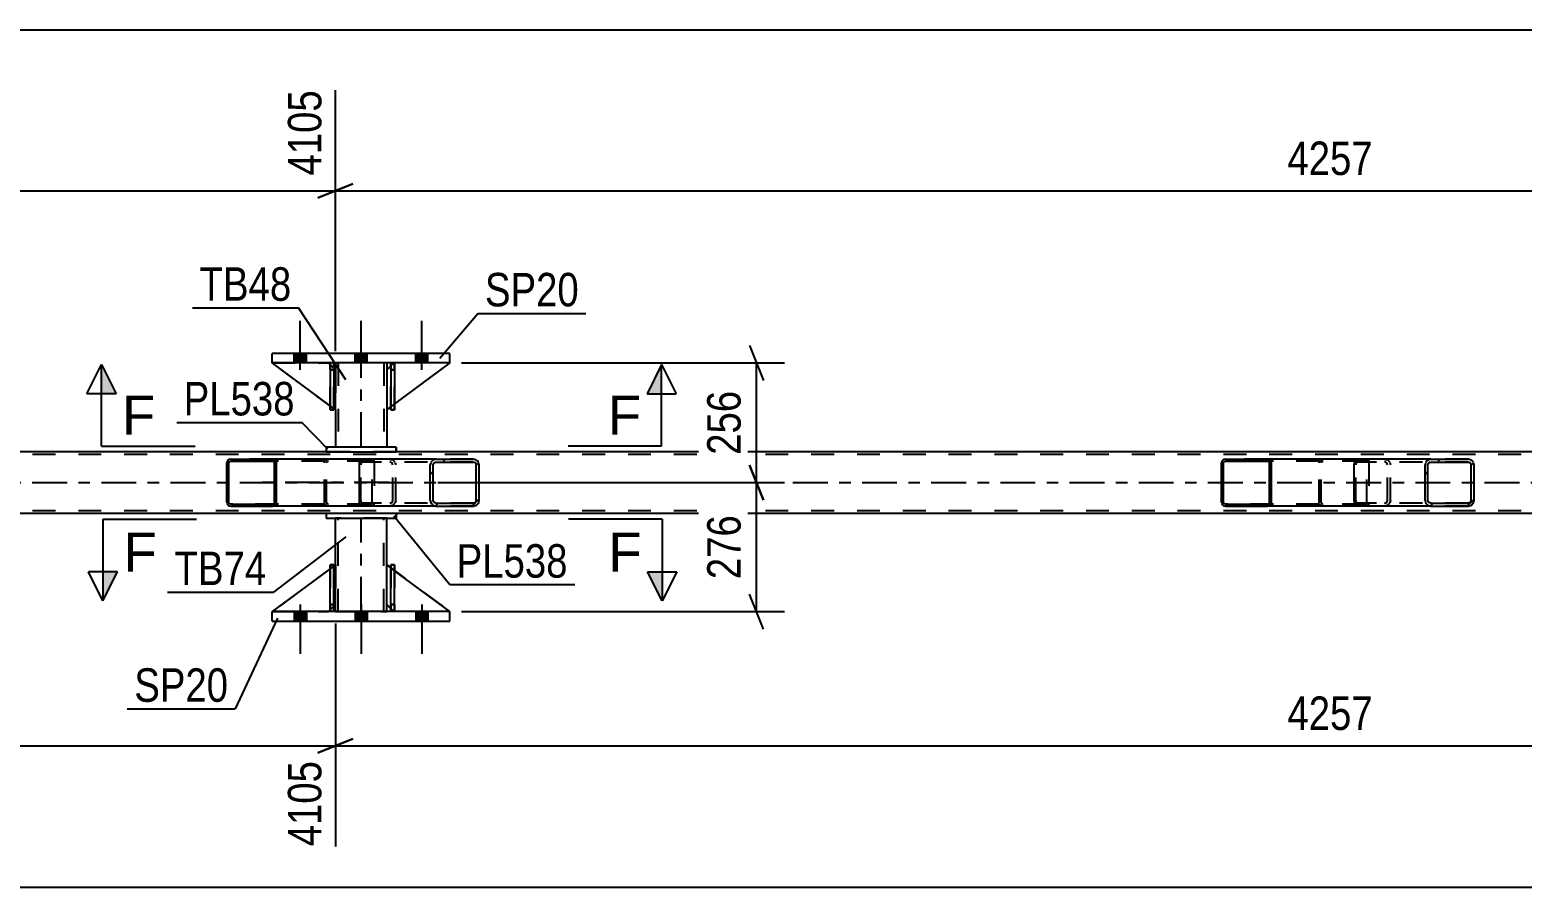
# Model space of a CAD drawing. Header units: millimetres. Extents: x -97 to 744, y -428 to 166.
# Drawn here: x 159.1 to 286.8, y -252.1 to -178.7 of the extents above; entities that cross this region are included whole.
import ezdxf

# ---------------------------------------------------------------- set-up
doc = ezdxf.new("R2010")
doc.units = ezdxf.units.MM
doc.linetypes.add('DXK_LINE_DOT2', pattern=[3.9198, 1.9599, -1.9599])
doc.linetypes.add('DXK_LINE_DOT3', pattern=[5.9187, 2.979, -0.9799, 0.9799, -0.9799])
doc.styles.add('Arial', font='ARIAL.TTF', dxfattribs={"height": 0.2})
doc.styles.add('Arial Narrow', font='ARIALN.TTF', dxfattribs={"height": 0.2})

# ---------------------------------------------------------------- blocks, each defined once
blk = doc.blocks.new('Part-814185529-5551 - 5445')
at = {"color": 7, "linetype": 'DXK_LINE_DOT2'}
for p, q in [((190, -207.82), (190, -207.22)), ((190, -207.22), (190, -207.22)), ((190, -207.22), (190, -211.22)), ((190.32, -207.22), (190, -207.22)), ((190, -211.22), (190, -207.82)), ((190, -207.82), (190.32, -207.82)), ((190.32, -207.82), (190.32, -207.22)), ((190.32, -211.22), (190.32, -207.22)), ((190.32, -207.82), (190.32, -211.22)), ((190, -211.22), (190.32, -211.22))]:
    blk.add_line(p, q, dxfattribs=at)
blk = doc.blocks.new('Part-814185529-5544 - 5445')
at = {"color": 7, "linetype": 'DXK_LINE_DOT2'}
for p, q in [((185.12, -224.5), (184.8, -224.5)), ((184.8, -227.9), (184.8, -224.5)), ((184.8, -228.5), (184.8, -224.5)), ((185.12, -224.5), (185.12, -227.9)), ((185.12, -228.5), (185.12, -224.5)), ((185.12, -227.9), (184.8, -227.9)), ((184.8, -228.5), (184.8, -227.9)), ((185.12, -228.5), (184.8, -228.5)), ((185.12, -227.9), (185.12, -228.5)), ((185.12, -228.5), (185.12, -228.5))]:
    blk.add_line(p, q, dxfattribs=at)
blk = doc.blocks.new('Part-814185529-5550 - 5445')
at = {"color": 7, "linetype": 'DXK_LINE_DOT2'}
for p, q in [((189.65, -227.9), (189.65, -224.5)), ((189.65, -224.5), (195.05, -228.5)), ((190.25, -228.5), (189.65, -227.9)), ((195.05, -228.5), (190.25, -228.5))]:
    blk.add_line(p, q, dxfattribs=at)
blk = doc.blocks.new('Part-814185529-5486 - 5445')
at = {"linetype": 'Continuous'}
h = blk.add_hatch(dxfattribs=at)
h.set_pattern_fill('', scale=0.7, style=0, pattern_type=0)
h.set_pattern_definition([(45, (265.3209, -215.657), (-1.57154, 1.57154), [])])
h.paths.add_polyline_path([(265.35, -215.78), (265.32, -215.66), (265.25, -215.55), (265.14, -215.48), (265.01, -215.46), (261.43, -215.46), (261.3, -215.48), (261.19, -215.55), (261.12, -215.66), (261.09, -215.78), (261.09, -219.14), (261.12, -219.26), (261.19, -219.37), (261.3, -219.44), (261.43, -219.46), (265.01, -219.46), (265.14, -219.44), (265.25, -219.37), (265.32, -219.26), (265.35, -219.14)])
h.paths.add_polyline_path([(265.16, -219.2), (265.13, -219.25), (265.07, -219.29), (265.01, -219.3), (261.43, -219.3), (261.37, -219.29), (261.31, -219.25), (261.27, -219.2), (261.26, -219.14), (261.26, -215.78), (261.27, -215.72), (261.31, -215.67), (261.37, -215.63), (261.43, -215.62), (265.01, -215.62), (265.07, -215.63), (265.13, -215.67), (265.16, -215.72), (265.18, -215.78), (265.18, -219.14)])
at = {"color": 2, "linetype": 'Continuous'}
for p, q in [((261.12, -215.66), (261.09, -215.78)), ((261.09, -219.14), (261.09, -215.78)), ((261.26, -215.78), (261.27, -215.72)), ((261.26, -219.14), (261.26, -215.78)), ((261.27, -215.72), (261.31, -215.67)), ((261.43, -215.46), (261.3, -215.48)), ((261.31, -215.67), (261.37, -215.63)), ((261.37, -215.63), (261.43, -215.62)), ((261.43, -215.46), (265.01, -215.46)), ((261.43, -215.62), (265.01, -215.62)), ((272.7, -215.46), (265.01, -215.46)), ((265.14, -215.48), (265.01, -215.46)), ((265.01, -215.62), (265.07, -215.63)), ((265.07, -215.63), (265.13, -215.67)), ((265.13, -215.67), (265.16, -215.72)), ((265.16, -215.72), (265.18, -215.78)), ((265.18, -219.14), (265.18, -215.78)), ((265.35, -215.78), (265.32, -215.66)), ((265.35, -219.14), (265.35, -215.78)), ((261.09, -219.14), (261.12, -219.26)), ((261.27, -219.2), (261.26, -219.14)), ((261.31, -219.25), (261.27, -219.2)), ((261.3, -219.44), (261.43, -219.46)), ((261.37, -219.29), (261.31, -219.25)), ((261.43, -219.3), (261.37, -219.29)), ((261.43, -219.3), (265.01, -219.3)), ((261.43, -219.46), (265.01, -219.46)), ((265.07, -219.29), (265.01, -219.3)), ((265.01, -219.46), (265.14, -219.44)), ((272.7, -219.46), (265.01, -219.46)), ((265.13, -219.25), (265.07, -219.29)), ((265.16, -219.2), (265.13, -219.25)), ((265.18, -219.14), (265.16, -219.2)), ((265.32, -219.26), (265.35, -219.14))]:
    blk.add_line(p, q, dxfattribs=at)
at = {"color": 7, "linetype": 'DXK_LINE_DOT2'}
for p, q in [((265.01, -215.46), (261.43, -215.46)), ((273.36, -215.62), (261.43, -215.62)), ((269.44, -215.78), (269.47, -215.66)), ((269.44, -219.14), (269.44, -215.78)), ((269.62, -215.72), (269.61, -215.78)), ((269.61, -219.14), (269.61, -215.78)), ((269.66, -215.67), (269.62, -215.72)), ((269.65, -215.48), (269.78, -215.46)), ((269.66, -215.67), (269.67, -215.66)), ((269.67, -215.66), (269.71, -215.63)), ((269.71, -215.63), (269.78, -215.62)), ((273.36, -215.46), (272.7, -215.46)), ((273.36, -215.46), (273.49, -215.48)), ((273.42, -215.63), (273.36, -215.62)), ((273.48, -215.67), (273.42, -215.63)), ((273.51, -215.72), (273.48, -215.67)), ((273.53, -215.78), (273.51, -215.72)), ((273.53, -219.14), (273.53, -215.78)), ((273.67, -215.66), (273.69, -215.76)), ((273.69, -215.76), (273.7, -215.78)), ((273.7, -215.78), (273.7, -219.14)), ((273.36, -219.3), (261.43, -219.3)), ((265.01, -219.46), (261.43, -219.46)), ((269.47, -219.26), (269.44, -219.14)), ((269.61, -219.14), (269.62, -219.2)), ((269.62, -219.2), (269.66, -219.25)), ((269.78, -219.46), (269.65, -219.44)), ((269.66, -219.25), (269.67, -219.26)), ((269.67, -219.26), (269.71, -219.29)), ((269.71, -219.29), (269.78, -219.3)), ((273.36, -219.46), (272.7, -219.46)), ((273.36, -219.3), (273.42, -219.29)), ((273.49, -219.44), (273.36, -219.46)), ((273.42, -219.29), (273.48, -219.25)), ((273.48, -219.25), (273.51, -219.2)), ((273.51, -219.2), (273.53, -219.14)), ((273.7, -219.14), (273.67, -219.26))]:
    blk.add_line(p, q, dxfattribs=at)
at = {"color": 2, "linetype": 'Continuous'}
for centre, start, end in [((261.42, -215.79), 110.7583, 155.68), ((265.02, -215.79), 24.32, 69.2417), ((261.42, -219.13), 204.32, 249.2417), ((265.02, -219.13), 290.7583, 335.68)]:
    blk.add_arc(centre, 0.331, start, end, dxfattribs=at)
at = {"color": 7, "linetype": 'DXK_LINE_DOT2'}
for centre, start, end in [((269.77, -215.79), 110.7583, 155.68), ((273.37, -215.79), 24.32, 69.2417), ((269.77, -219.13), 204.32, 249.2417), ((273.37, -219.13), 290.7583, 335.68)]:
    blk.add_arc(centre, 0.331, start, end, dxfattribs=at)
blk = doc.blocks.new('Part-814185529-5552 - 5445')
at = {"color": 7, "linetype": 'DXK_LINE_DOT2'}
for p, q in [((185.12, -224.59), (184.8, -224.83)), ((185.25, -227.9), (185.25, -224.5)), ((179.85, -228.5), (184.65, -228.5)), ((185.25, -227.9), (184.65, -228.5)), ((185.12, -228.03), (184.8, -228.35))]:
    blk.add_line(p, q, dxfattribs=at)
at = {"color": 2, "linetype": 'Continuous'}
for p, q in [((185.25, -224.5), (185.12, -224.59)), ((185.25, -227.9), (185.25, -224.5)), ((184.8, -224.83), (179.85, -228.5)), ((184.8, -228.35), (184.65, -228.5)), ((185.25, -227.9), (185.12, -228.03)), ((185.25, -227.9), (185.25, -227.9))]:
    blk.add_line(p, q, dxfattribs=at)
blk = doc.blocks.new('Part-814185529-5553 - 5445')
at = {"color": 7, "linetype": 'DXK_LINE_DOT2'}
for p, q in [((185.25, -224.5), (179.85, -228.5)), ((185.25, -227.9), (185.25, -224.5)), ((185.25, -224.5), (185.25, -227.9)), ((179.85, -228.5), (184.65, -228.5)), ((184.65, -228.5), (185.25, -227.9)), ((185.25, -227.9), (184.65, -228.5)), ((185.25, -227.9), (185.25, -227.9))]:
    blk.add_line(p, q, dxfattribs=at)
blk = doc.blocks.new('Part-814185529-5687 - 5445')
at = {"color": 2, "linetype": 'Continuous'}
for p, q in [((190.32, -207.22), (190, -207.22)), ((190, -207.22), (190, -211.22)), ((190.32, -207.22), (190.32, -207.22)), ((190.32, -207.22), (190.32, -211.22)), ((190.32, -211.22), (190, -211.22))]:
    blk.add_line(p, q, dxfattribs=at)
at = {"color": 7, "linetype": 'DXK_LINE_DOT2'}
for p, q in [((190, -207.82), (190, -207.22)), ((190.32, -207.82), (190, -207.82)), ((190, -207.82), (190, -211.22)), ((190.32, -207.82), (190.32, -207.22)), ((190.32, -207.22), (190.32, -207.22)), ((190.32, -211.22), (190.32, -207.82))]:
    blk.add_line(p, q, dxfattribs=at)
blk = doc.blocks.new('Part-814185529-5554 - 5445')
at = {"color": 2, "linetype": 'Continuous'}
for p, q in [((184.8, -228.5), (184.8, -224.5)), ((184.8, -224.5), (185.12, -224.5)), ((185.12, -228.5), (185.12, -224.5)), ((184.8, -228.5), (184.8, -228.5)), ((185.12, -228.5), (184.8, -228.5))]:
    blk.add_line(p, q, dxfattribs=at)
at = {"color": 7, "linetype": 'DXK_LINE_DOT2'}
for p, q in [((184.8, -224.5), (184.8, -227.9)), ((185.12, -227.9), (185.12, -224.5)), ((184.8, -227.9), (184.8, -228.5)), ((184.8, -227.9), (185.12, -227.9)), ((185.12, -228.5), (185.12, -227.9)), ((185.12, -228.5), (185.12, -228.5))]:
    blk.add_line(p, q, dxfattribs=at)
blk = doc.blocks.new('Part-814185529-5563 - 5445')
at = {"color": 2, "linetype": 'Continuous'}
for p, q in [((179.85, -229.3), (179.85, -228.5)), ((195.05, -228.5), (179.85, -228.5)), ((195.05, -229.3), (195.05, -228.5)), ((179.85, -229.3), (195.05, -229.3))]:
    blk.add_line(p, q, dxfattribs=at)
at = {"color": 7, "linetype": 'DXK_LINE_DOT2'}
for p, q in [((179.85, -229.3), (179.85, -228.5)), ((195.05, -229.3), (195.05, -228.5))]:
    blk.add_line(p, q, dxfattribs=at)
blk = doc.blocks.new('Part-814185529-5527 - 5445')
at = {"color": 2, "linetype": 'Continuous'}
for p, q in [((189.65, -227.9), (189.65, -224.5)), ((190, -224.76), (189.65, -224.5)), ((195.04, -228.5), (190.32, -225)), ((190, -228.25), (189.65, -227.9))]:
    blk.add_line(p, q, dxfattribs=at)
at = {"color": 7, "linetype": 'DXK_LINE_DOT2'}
for p, q in [((190.32, -225), (190, -224.76)), ((190.25, -228.5), (190, -228.25)), ((195.05, -228.5), (190.25, -228.5)), ((195.04, -228.5), (195.05, -228.5)), ((195.05, -228.5), (195.04, -228.5))]:
    blk.add_line(p, q, dxfattribs=at)
blk = doc.blocks.new('Part-814185529-5539 - 5445')
at = {"color": 2, "linetype": 'Continuous'}
for p, q in [((190, -207.47), (189.65, -207.82)), ((189.65, -207.82), (189.65, -211.22)), ((195.05, -207.22), (190.32, -210.72)), ((190, -210.96), (189.65, -211.22))]:
    blk.add_line(p, q, dxfattribs=at)
at = {"color": 7, "linetype": 'DXK_LINE_DOT2'}
for p, q in [((190.25, -207.22), (190, -207.47)), ((195.05, -207.22), (190.25, -207.22)), ((190.32, -210.72), (190, -210.96))]:
    blk.add_line(p, q, dxfattribs=at)
blk = doc.blocks.new('Part-814185529-5540 - 5445')
at = {"color": 7, "linetype": 'DXK_LINE_DOT2'}
for p, q in [((190.25, -207.22), (189.65, -207.82)), ((189.65, -211.22), (195.05, -207.22)), ((189.65, -207.82), (189.65, -211.22)), ((195.05, -207.22), (190.25, -207.22))]:
    blk.add_line(p, q, dxfattribs=at)
blk = doc.blocks.new('Part-814185529-5541 - 5445')
at = {"color": 2, "linetype": 'Continuous'}
for p, q in [((184.8, -210.89), (179.85, -207.22)), ((184.8, -207.37), (184.65, -207.22)), ((185.25, -207.82), (185.12, -207.69)), ((185.25, -207.82), (185.25, -207.82)), ((185.25, -211.22), (185.25, -207.82)), ((185.12, -211.13), (185.25, -211.22)), ((185.25, -211.22), (185.25, -211.22))]:
    blk.add_line(p, q, dxfattribs=at)
at = {"color": 7, "linetype": 'DXK_LINE_DOT2'}
for p, q in [((184.65, -207.22), (179.85, -207.22)), ((184.65, -207.22), (185.25, -207.82)), ((185.12, -207.69), (184.8, -207.37)), ((185.25, -207.82), (185.25, -211.22)), ((185.12, -211.13), (184.8, -210.89))]:
    blk.add_line(p, q, dxfattribs=at)
blk = doc.blocks.new('Part-814185529-5542 - 5445')
at = {"color": 7, "linetype": 'DXK_LINE_DOT2'}
for p, q in [((185.25, -211.22), (179.85, -207.22)), ((179.85, -207.22), (184.65, -207.22)), ((184.65, -207.22), (185.25, -207.82)), ((185.25, -207.82), (184.65, -207.22)), ((185.25, -207.82), (185.25, -211.22)), ((185.25, -207.82), (185.25, -207.82)), ((185.25, -207.82), (185.25, -211.22))]:
    blk.add_line(p, q, dxfattribs=at)
blk = doc.blocks.new('Part-814185529-5543 - 5445')
at = {"color": 2, "linetype": 'Continuous'}
for p, q in [((185.12, -207.22), (184.8, -207.22)), ((184.8, -207.22), (184.8, -211.22)), ((185.12, -207.22), (185.12, -207.22)), ((185.12, -207.22), (185.12, -211.22)), ((185.12, -211.22), (184.8, -211.22))]:
    blk.add_line(p, q, dxfattribs=at)
at = {"color": 7, "linetype": 'DXK_LINE_DOT2'}
for p, q in [((184.8, -207.82), (184.8, -207.22)), ((185.12, -207.82), (184.8, -207.82)), ((184.8, -207.82), (184.8, -211.22)), ((185.12, -207.82), (185.12, -207.22)), ((185.12, -207.22), (185.12, -207.22)), ((185.12, -211.22), (185.12, -207.82))]:
    blk.add_line(p, q, dxfattribs=at)
blk = doc.blocks.new('Part-814185529-5557 - 5445')
at = {"color": 7, "linetype": 'DXK_LINE_DOT2'}
for p, q in [((184.8, -207.82), (184.8, -207.22)), ((184.8, -207.22), (184.8, -207.22)), ((184.8, -207.22), (184.8, -211.22)), ((185.12, -207.22), (184.8, -207.22)), ((184.8, -211.22), (184.8, -207.82)), ((184.8, -207.82), (185.12, -207.82)), ((185.12, -207.82), (185.12, -207.22)), ((185.12, -211.22), (185.12, -207.22)), ((185.12, -207.82), (185.12, -211.22)), ((184.8, -211.22), (185.12, -211.22))]:
    blk.add_line(p, q, dxfattribs=at)
blk = doc.blocks.new('Part-814185529-5568 - 5445')
at = {"color": 2, "linetype": 'Continuous'}
for p, q in [((179.85, -207.22), (179.85, -206.42)), ((195.05, -206.42), (179.85, -206.42)), ((195.05, -207.22), (195.05, -206.42)), ((195.05, -207.22), (179.85, -207.22))]:
    blk.add_line(p, q, dxfattribs=at)
at = {"color": 7, "linetype": 'DXK_LINE_DOT2'}
for p, q in [((179.85, -207.22), (179.85, -206.42)), ((195.05, -207.22), (195.05, -206.42))]:
    blk.add_line(p, q, dxfattribs=at)
blk = doc.blocks.new('Part-814185529-5573 - 5445')
at = {"color": 2, "linetype": 'Continuous'}
for p, q in [((185.25, -224.5), (185.25, -220.5)), ((189.65, -224.5), (189.65, -220.5)), ((185.25, -228.5), (185.25, -227.9)), ((189.65, -228.5), (189.65, -227.9))]:
    blk.add_line(p, q, dxfattribs=at)
at = {"color": 7, "linetype": 'DXK_LINE_DOT2'}
for p, q in [((189.65, -220.5), (185.25, -220.5)), ((185.49, -228.5), (185.49, -220.5)), ((189.41, -228.5), (189.41, -220.5)), ((185.25, -227.9), (185.25, -224.5)), ((189.65, -227.9), (189.65, -224.5)), ((185.25, -228.5), (189.65, -228.5))]:
    blk.add_line(p, q, dxfattribs=at)
at = {"color": 7, "linetype": 'DXK_LINE_DOT3'}
blk.add_line((187.45, -228.5), (187.45, -220.5), dxfattribs=at)
blk = doc.blocks.new('Part-814185529-5587 - 5445')
at = {"color": 2, "linetype": 'Continuous'}
for p, q in [((185.25, -207.22), (185.25, -207.82)), ((189.65, -207.22), (189.65, -207.82)), ((185.25, -211.22), (185.25, -214.42)), ((189.65, -211.22), (189.65, -214.42))]:
    blk.add_line(p, q, dxfattribs=at)
at = {"color": 7, "linetype": 'DXK_LINE_DOT2'}
for p, q in [((189.65, -207.22), (185.25, -207.22)), ((185.25, -207.82), (185.25, -211.22)), ((185.49, -207.22), (185.49, -214.42)), ((189.41, -207.22), (189.41, -214.42)), ((189.65, -207.82), (189.65, -211.22)), ((189.65, -214.42), (185.25, -214.42))]:
    blk.add_line(p, q, dxfattribs=at)
at = {"color": 7, "linetype": 'DXK_LINE_DOT3'}
blk.add_line((187.45, -214.42), (187.45, -207.22), dxfattribs=at)
blk = doc.blocks.new('Part-814185529-5592 - 5445')
at = {"linetype": 'Continuous'}
h = blk.add_hatch(dxfattribs=at)
h.set_pattern_fill('', scale=0.7, style=0, pattern_type=0)
h.set_pattern_definition([(45, (197.5187, -215.7558), (-1.57154, 1.57154), [])])
h.paths.add_polyline_path([(197.56, -215.94), (197.52, -215.76), (197.41, -215.6), (197.25, -215.5), (197.05, -215.46), (193.87, -215.46), (193.68, -215.5), (193.51, -215.6), (193.41, -215.76), (193.37, -215.94), (193.37, -218.98), (193.41, -219.16), (193.51, -219.32), (193.68, -219.42), (193.87, -219.46), (197.05, -219.46), (197.25, -219.42), (197.41, -219.32), (197.52, -219.16), (197.56, -218.98)])
h.paths.add_polyline_path([(197.29, -219.07), (197.23, -219.15), (197.15, -219.2), (197.05, -219.22), (193.87, -219.22), (193.77, -219.2), (193.69, -219.15), (193.64, -219.07), (193.62, -218.98), (193.62, -215.94), (193.64, -215.85), (193.69, -215.77), (193.77, -215.72), (193.87, -215.7), (197.05, -215.7), (197.15, -215.72), (197.23, -215.77), (197.29, -215.85), (197.31, -215.94), (197.31, -218.98)])
at = {"color": 2, "linetype": 'Continuous'}
for p, q in [((187.3, -215.94), (187.32, -215.76)), ((187.32, -215.76), (187.38, -215.6)), ((187.38, -215.6), (187.47, -215.5)), ((187.47, -215.5), (187.57, -215.46)), ((193.87, -215.46), (187.57, -215.46)), ((193.41, -215.76), (193.37, -215.94)), ((193.64, -215.85), (193.69, -215.77)), ((193.87, -215.46), (193.68, -215.5)), ((193.69, -215.77), (193.77, -215.72)), ((193.77, -215.72), (193.87, -215.7)), ((193.87, -215.46), (197.05, -215.46)), ((193.87, -215.7), (197.05, -215.7)), ((197.25, -215.5), (197.05, -215.46)), ((197.05, -215.7), (197.15, -215.72)), ((197.15, -215.72), (197.23, -215.77)), ((197.23, -215.77), (197.29, -215.85)), ((197.56, -215.94), (197.52, -215.76)), ((187.3, -218.98), (187.3, -215.94)), ((193.37, -218.98), (193.37, -215.94)), ((193.62, -215.94), (193.64, -215.85)), ((193.62, -218.98), (193.62, -215.94)), ((197.29, -215.85), (197.31, -215.94)), ((197.31, -218.98), (197.31, -215.94)), ((197.56, -218.98), (197.56, -215.94)), ((187.32, -219.16), (187.3, -218.98)), ((187.38, -219.32), (187.32, -219.16)), ((187.47, -219.42), (187.38, -219.32)), ((187.57, -219.46), (187.47, -219.42)), ((193.87, -219.46), (187.57, -219.46)), ((193.37, -218.98), (193.41, -219.16)), ((193.64, -219.07), (193.62, -218.98)), ((193.69, -219.15), (193.64, -219.07)), ((193.68, -219.42), (193.87, -219.46)), ((193.77, -219.2), (193.69, -219.15)), ((193.87, -219.22), (193.77, -219.2)), ((193.87, -219.22), (197.05, -219.22)), ((193.87, -219.46), (197.05, -219.46)), ((197.15, -219.2), (197.05, -219.22)), ((197.05, -219.46), (197.25, -219.42)), ((197.23, -219.15), (197.15, -219.2)), ((197.29, -219.07), (197.23, -219.15)), ((197.31, -218.98), (197.29, -219.07)), ((197.52, -219.16), (197.56, -218.98))]:
    blk.add_line(p, q, dxfattribs=at)
at = {"color": 7, "linetype": 'DXK_LINE_DOT2'}
for p, q in [((187.47, -215.77), (187.44, -215.85)), ((187.52, -215.72), (187.47, -215.77)), ((187.57, -215.7), (187.52, -215.72)), ((197.05, -215.7), (187.57, -215.7)), ((188.56, -215.7), (188.56, -215.46)), ((189.9, -215.46), (190.1, -215.5)), ((190, -215.72), (189.9, -215.7)), ((190.08, -215.77), (190, -215.72)), ((190.14, -215.85), (190.08, -215.77)), ((190.37, -215.76), (190.41, -215.94)), ((197.05, -215.46), (193.87, -215.46)), ((187.44, -215.85), (187.43, -215.94)), ((187.43, -218.98), (187.43, -215.94)), ((190.16, -215.94), (190.14, -215.85)), ((190.16, -218.98), (190.16, -215.94)), ((190.41, -218.98), (190.41, -215.94)), ((187.43, -218.98), (187.44, -219.07)), ((187.44, -219.07), (187.47, -219.15)), ((187.47, -219.15), (187.52, -219.2)), ((187.52, -219.2), (187.57, -219.22)), ((197.05, -219.22), (187.57, -219.22)), ((188.56, -219.46), (188.56, -219.22)), ((189.9, -219.22), (190, -219.2)), ((190.1, -219.42), (189.9, -219.46)), ((190, -219.2), (190.08, -219.15)), ((190.08, -219.15), (190.14, -219.07)), ((190.14, -219.07), (190.16, -218.98)), ((190.41, -218.98), (190.37, -219.16)), ((197.05, -219.46), (193.87, -219.46))]:
    blk.add_line(p, q, dxfattribs=at)
for centre, start, end in [((189.92, -215.95), 23.8494, 68.8059), ((189.92, -218.96), 291.1941, 336.1506)]:
    blk.add_arc(centre, 0.492, start, end, dxfattribs=at)
at = {"color": 2, "linetype": 'Continuous'}
for centre, start, end in [((193.86, -215.95), 111.1941, 156.1506), ((197.07, -215.95), 23.8494, 68.8059), ((193.86, -218.96), 203.8494, 248.8059), ((197.07, -218.96), 291.1941, 336.1506)]:
    blk.add_arc(centre, 0.492, start, end, dxfattribs=at)
blk = doc.blocks.new('Part-814185529-5593 - 5445')
at = {"linetype": 'Continuous'}
h = blk.add_hatch(dxfattribs=at)
h.set_pattern_fill('', scale=0.7, style=0, pattern_type=0)
h.set_pattern_definition([(45, (180.1866, -215.657), (-1.57154, 1.57154), [])])
h.paths.add_polyline_path([(180.21, -215.78), (180.19, -215.66), (180.11, -215.55), (180, -215.48), (179.87, -215.46), (176.3, -215.46), (176.17, -215.48), (176.06, -215.55), (175.98, -215.66), (175.96, -215.78), (175.96, -219.14), (175.98, -219.26), (176.06, -219.37), (176.17, -219.44), (176.3, -219.46), (179.87, -219.46), (180, -219.44), (180.11, -219.37), (180.19, -219.26), (180.21, -219.14)])
h.paths.add_polyline_path([(180.03, -219.2), (179.99, -219.25), (179.94, -219.29), (179.87, -219.3), (176.3, -219.3), (176.23, -219.29), (176.18, -219.25), (176.14, -219.2), (176.13, -219.14), (176.13, -215.78), (176.14, -215.72), (176.18, -215.67), (176.23, -215.63), (176.3, -215.62), (179.87, -215.62), (179.94, -215.63), (179.99, -215.67), (180.03, -215.72), (180.04, -215.78), (180.04, -219.14)])
at = {"color": 2, "linetype": 'Continuous'}
for p, q in [((175.98, -215.66), (175.96, -215.78)), ((175.96, -219.14), (175.96, -215.78)), ((176.13, -215.78), (176.14, -215.72)), ((176.13, -219.14), (176.13, -215.78)), ((176.14, -215.72), (176.18, -215.67)), ((176.3, -215.46), (176.17, -215.48)), ((176.18, -215.67), (176.23, -215.63)), ((176.23, -215.63), (176.3, -215.62)), ((176.3, -215.46), (179.87, -215.46)), ((176.3, -215.62), (179.87, -215.62)), ((187.57, -215.46), (179.87, -215.46)), ((180, -215.48), (179.87, -215.46)), ((179.87, -215.62), (179.94, -215.63)), ((179.94, -215.63), (179.99, -215.67)), ((179.99, -215.67), (180.03, -215.72)), ((180.03, -215.72), (180.04, -215.78)), ((180.04, -219.14), (180.04, -215.78)), ((180.21, -215.78), (180.19, -215.66)), ((180.21, -219.14), (180.21, -215.78)), ((175.96, -219.14), (175.98, -219.26)), ((176.14, -219.2), (176.13, -219.14)), ((176.18, -219.25), (176.14, -219.2)), ((176.17, -219.44), (176.3, -219.46)), ((176.23, -219.29), (176.18, -219.25)), ((176.3, -219.3), (176.23, -219.29)), ((176.3, -219.3), (179.87, -219.3)), ((176.3, -219.46), (179.87, -219.46)), ((179.94, -219.29), (179.87, -219.3)), ((179.87, -219.46), (180, -219.44)), ((187.57, -219.46), (179.87, -219.46)), ((179.99, -219.25), (179.94, -219.29)), ((180.03, -219.2), (179.99, -219.25)), ((180.04, -219.14), (180.03, -219.2)), ((180.19, -219.26), (180.21, -219.14))]:
    blk.add_line(p, q, dxfattribs=at)
at = {"color": 7, "linetype": 'DXK_LINE_DOT2'}
for p, q in [((179.87, -215.46), (176.3, -215.46)), ((188.22, -215.62), (176.3, -215.62)), ((184.31, -215.78), (184.33, -215.66)), ((184.31, -219.14), (184.31, -215.78)), ((184.49, -215.72), (184.48, -215.78)), ((184.48, -219.14), (184.48, -215.78)), ((184.53, -215.67), (184.49, -215.72)), ((184.52, -215.48), (184.65, -215.46)), ((184.53, -215.67), (184.54, -215.66)), ((184.54, -215.66), (184.58, -215.63)), ((184.58, -215.63), (184.65, -215.62)), ((188.22, -215.46), (187.57, -215.46)), ((188.22, -215.46), (188.35, -215.48)), ((188.29, -215.63), (188.22, -215.62)), ((188.34, -215.67), (188.29, -215.63)), ((188.38, -215.72), (188.34, -215.67)), ((188.39, -215.78), (188.38, -215.72)), ((188.39, -219.14), (188.39, -215.78)), ((188.54, -215.66), (188.56, -215.76)), ((188.56, -215.76), (188.56, -215.78)), ((188.56, -215.78), (188.56, -219.14)), ((188.22, -219.3), (176.3, -219.3)), ((179.87, -219.46), (176.3, -219.46)), ((184.33, -219.26), (184.31, -219.14)), ((184.48, -219.14), (184.49, -219.2)), ((184.49, -219.2), (184.53, -219.25)), ((184.65, -219.46), (184.52, -219.44)), ((184.53, -219.25), (184.54, -219.26)), ((184.54, -219.26), (184.58, -219.29)), ((184.58, -219.29), (184.65, -219.3)), ((188.22, -219.46), (187.57, -219.46)), ((188.22, -219.3), (188.29, -219.29)), ((188.35, -219.44), (188.22, -219.46)), ((188.29, -219.29), (188.34, -219.25)), ((188.34, -219.25), (188.38, -219.2)), ((188.38, -219.2), (188.39, -219.14)), ((188.56, -219.14), (188.54, -219.26))]:
    blk.add_line(p, q, dxfattribs=at)
at = {"color": 7, "linetype": 'DXK_LINE_DOT3'}
blk.add_line((189.85, -217.46), (178.08, -217.46), dxfattribs=at)
at = {"color": 2, "linetype": 'Continuous'}
for centre, start, end in [((176.28, -215.79), 110.7583, 155.68), ((179.89, -215.79), 24.32, 69.2417), ((176.28, -219.13), 204.32, 249.2417), ((179.89, -219.13), 290.7583, 335.68)]:
    blk.add_arc(centre, 0.331, start, end, dxfattribs=at)
at = {"color": 7, "linetype": 'DXK_LINE_DOT2'}
for centre, start, end in [((184.63, -215.79), 110.7583, 155.68), ((188.23, -215.79), 24.32, 69.2417), ((184.63, -219.13), 204.32, 249.2417), ((188.23, -219.13), 290.7583, 335.68)]:
    blk.add_arc(centre, 0.331, start, end, dxfattribs=at)
blk = doc.blocks.new('Part-814185529-5616 - 5445')
at = {"linetype": 'Continuous'}
h = blk.add_hatch(dxfattribs=at)
h.set_pattern_fill('', scale=0.7, style=0, pattern_type=0)
h.set_pattern_definition([(45, (282.653, -215.7558), (-1.57154, 1.57154), [])])
h.paths.add_polyline_path([(282.69, -215.94), (282.65, -215.76), (282.54, -215.6), (282.38, -215.5), (282.19, -215.46), (279, -215.46), (278.81, -215.5), (278.65, -215.6), (278.54, -215.76), (278.5, -215.94), (278.5, -218.98), (278.54, -219.16), (278.65, -219.32), (278.81, -219.42), (279, -219.46), (282.19, -219.46), (282.38, -219.42), (282.54, -219.32), (282.65, -219.16), (282.69, -218.98)])
h.paths.add_polyline_path([(282.42, -219.07), (282.37, -219.15), (282.28, -219.2), (282.19, -219.22), (279, -219.22), (278.91, -219.2), (278.83, -219.15), (278.77, -219.07), (278.75, -218.98), (278.75, -215.94), (278.77, -215.85), (278.83, -215.77), (278.91, -215.72), (279, -215.7), (282.19, -215.7), (282.28, -215.72), (282.37, -215.77), (282.42, -215.85), (282.44, -215.94), (282.44, -218.98)])
at = {"color": 2, "linetype": 'Continuous'}
for p, q in [((272.43, -215.94), (272.45, -215.76)), ((272.45, -215.76), (272.51, -215.6)), ((272.51, -215.6), (272.6, -215.5)), ((272.6, -215.5), (272.7, -215.46)), ((279, -215.46), (272.7, -215.46)), ((278.54, -215.76), (278.5, -215.94)), ((278.77, -215.85), (278.83, -215.77)), ((279, -215.46), (278.81, -215.5)), ((278.83, -215.77), (278.91, -215.72)), ((278.91, -215.72), (279, -215.7)), ((279, -215.46), (282.19, -215.46)), ((279, -215.7), (282.19, -215.7)), ((282.38, -215.5), (282.19, -215.46)), ((282.19, -215.7), (282.28, -215.72)), ((282.28, -215.72), (282.37, -215.77)), ((282.37, -215.77), (282.42, -215.85)), ((282.69, -215.94), (282.65, -215.76)), ((272.43, -218.98), (272.43, -215.94)), ((278.5, -218.98), (278.5, -215.94)), ((278.75, -215.94), (278.77, -215.85)), ((278.75, -218.98), (278.75, -215.94)), ((282.42, -215.85), (282.44, -215.94)), ((282.44, -218.98), (282.44, -215.94)), ((282.69, -218.98), (282.69, -215.94)), ((272.45, -219.16), (272.43, -218.98)), ((272.51, -219.32), (272.45, -219.16)), ((272.6, -219.42), (272.51, -219.32)), ((272.7, -219.46), (272.6, -219.42)), ((279, -219.46), (272.7, -219.46)), ((278.5, -218.98), (278.54, -219.16)), ((278.77, -219.07), (278.75, -218.98)), ((278.83, -219.15), (278.77, -219.07)), ((278.81, -219.42), (279, -219.46)), ((278.91, -219.2), (278.83, -219.15)), ((279, -219.22), (278.91, -219.2)), ((279, -219.22), (282.19, -219.22)), ((279, -219.46), (282.19, -219.46)), ((282.28, -219.2), (282.19, -219.22)), ((282.19, -219.46), (282.38, -219.42)), ((282.37, -219.15), (282.28, -219.2)), ((282.42, -219.07), (282.37, -219.15)), ((282.44, -218.98), (282.42, -219.07)), ((282.65, -219.16), (282.69, -218.98))]:
    blk.add_line(p, q, dxfattribs=at)
at = {"color": 7, "linetype": 'DXK_LINE_DOT2'}
for p, q in [((272.61, -215.77), (272.58, -215.85)), ((272.65, -215.72), (272.61, -215.77)), ((272.7, -215.7), (272.65, -215.72)), ((282.19, -215.7), (272.7, -215.7)), ((273.7, -215.7), (273.7, -215.46)), ((275.04, -215.46), (275.23, -215.5)), ((275.13, -215.72), (275.04, -215.7)), ((275.22, -215.77), (275.13, -215.72)), ((275.27, -215.85), (275.22, -215.77)), ((275.5, -215.76), (275.54, -215.94)), ((282.19, -215.46), (279, -215.46)), ((272.58, -215.85), (272.57, -215.94)), ((272.57, -218.98), (272.57, -215.94)), ((275.29, -215.94), (275.27, -215.85)), ((275.29, -218.98), (275.29, -215.94)), ((275.54, -218.98), (275.54, -215.94)), ((272.57, -218.98), (272.58, -219.07)), ((272.58, -219.07), (272.61, -219.15)), ((272.61, -219.15), (272.65, -219.2)), ((272.65, -219.2), (272.7, -219.22)), ((282.19, -219.22), (272.7, -219.22)), ((273.7, -219.46), (273.7, -219.22)), ((275.04, -219.22), (275.13, -219.2)), ((275.23, -219.42), (275.04, -219.46)), ((275.13, -219.2), (275.22, -219.15)), ((275.22, -219.15), (275.27, -219.07)), ((275.27, -219.07), (275.29, -218.98)), ((275.54, -218.98), (275.5, -219.16)), ((282.19, -219.46), (279, -219.46))]:
    blk.add_line(p, q, dxfattribs=at)
for centre, start, end in [((275.05, -215.95), 23.8494, 68.8059), ((275.05, -218.96), 291.1941, 336.1506)]:
    blk.add_arc(centre, 0.492, start, end, dxfattribs=at)
at = {"color": 2, "linetype": 'Continuous'}
for centre, start, end in [((278.99, -215.95), 111.1941, 156.1506), ((282.2, -215.95), 23.8494, 68.8059), ((278.99, -218.96), 203.8494, 248.8059), ((282.2, -218.96), 291.1941, 336.1506)]:
    blk.add_arc(centre, 0.492, start, end, dxfattribs=at)
blk = doc.blocks.new('Part-814185529-5621 - 5445')
at = {"color": 2, "linetype": 'Continuous'}
for p, q in [((184.45, -214.82), (46.85, -214.82)), ((354.71, -214.82), (190.45, -214.82)), ((184.45, -220.1), (46.85, -220.1)), ((354.71, -220.1), (190.45, -220.1))]:
    blk.add_line(p, q, dxfattribs=at)
at = {"color": 7, "linetype": 'DXK_LINE_DOT2'}
for p, q in [((623.83, -215.06), (46.85, -215.06)), ((190.45, -214.82), (184.45, -214.82)), ((623.83, -219.86), (46.85, -219.86)), ((190.45, -220.1), (184.45, -220.1))]:
    blk.add_line(p, q, dxfattribs=at)
at = {"color": 7, "linetype": 'DXK_LINE_DOT3'}
blk.add_line((46.85, -217.46), (623.83, -217.46), dxfattribs=at)
blk = doc.blocks.new('Bolt-814185529-5628 - 5445')
at = {"linetype": 'Continuous'}
for points in [[(181.73, -207.22), (182.77, -207.22), (182.77, -206.42), (181.73, -206.42)], [(181.73, -207.22), (182.77, -207.22), (182.77, -206.42), (181.73, -206.42)], [(181.73, -207.22), (182.77, -207.22), (182.77, -206.42), (181.73, -206.42)], [(186.93, -207.22), (187.97, -207.22), (187.97, -206.42), (186.93, -206.42)], [(186.93, -207.22), (187.97, -207.22), (187.97, -206.42), (186.93, -206.42)], [(192.13, -207.22), (193.17, -207.22), (193.17, -206.42), (192.13, -206.42)], [(192.13, -207.22), (193.17, -207.22), (193.17, -206.42), (192.13, -206.42)], [(192.13, -207.22), (193.17, -207.22), (193.17, -206.42), (192.13, -206.42)]]:
    blk.add_hatch(color=1, dxfattribs=at).paths.add_polyline_path(points)
at = {"color": 1, "linetype": 'Continuous'}
for p, q in [((182.25, -207.82), (182.25, -203.62)), ((182.25, -207.82), (182.25, -203.62)), ((182.25, -207.82), (182.25, -203.62)), ((187.45, -207.82), (187.45, -203.62)), ((187.45, -207.82), (187.45, -203.62)), ((192.65, -207.82), (192.65, -203.62)), ((192.65, -207.82), (192.65, -203.62)), ((192.65, -207.82), (192.65, -203.62)), ((181.73, -207.22), (181.73, -206.42)), ((181.73, -207.22), (181.73, -206.42)), ((181.73, -207.22), (181.73, -206.42)), ((182.77, -207.22), (182.77, -206.42)), ((182.77, -207.22), (182.77, -206.42)), ((182.77, -207.22), (182.77, -206.42)), ((186.93, -207.22), (186.93, -206.42)), ((186.93, -207.22), (186.93, -206.42)), ((187.97, -207.22), (187.97, -206.42)), ((187.97, -207.22), (187.97, -206.42)), ((192.13, -207.22), (192.13, -206.42)), ((192.13, -207.22), (192.13, -206.42)), ((192.13, -207.22), (192.13, -206.42)), ((193.17, -207.22), (193.17, -206.42)), ((193.17, -207.22), (193.17, -206.42)), ((193.17, -207.22), (193.17, -206.42))]:
    blk.add_line(p, q, dxfattribs=at)
blk = doc.blocks.new('Bolt-814185529-5629 - 5445')
at = {"linetype": 'Continuous'}
for points in [[(182.77, -228.5), (181.73, -228.5), (181.73, -229.3), (182.77, -229.3)], [(182.77, -228.5), (181.73, -228.5), (181.73, -229.3), (182.77, -229.3)], [(182.77, -228.5), (181.73, -228.5), (181.73, -229.3), (182.77, -229.3)], [(187.97, -228.5), (186.93, -228.5), (186.93, -229.3), (187.97, -229.3)], [(187.97, -228.5), (186.93, -228.5), (186.93, -229.3), (187.97, -229.3)], [(193.17, -228.5), (192.13, -228.5), (192.13, -229.3), (193.17, -229.3)], [(193.17, -228.5), (192.13, -228.5), (192.13, -229.3), (193.17, -229.3)], [(193.17, -228.5), (192.13, -228.5), (192.13, -229.3), (193.17, -229.3)]]:
    blk.add_hatch(color=1, dxfattribs=at).paths.add_polyline_path(points)
at = {"color": 1, "linetype": 'Continuous'}
for p, q in [((181.73, -228.5), (181.73, -229.3)), ((181.73, -228.5), (181.73, -229.3)), ((181.73, -228.5), (181.73, -229.3)), ((182.25, -227.9), (182.25, -232.1)), ((182.25, -227.9), (182.25, -232.1)), ((182.25, -227.9), (182.25, -232.1)), ((182.77, -228.5), (182.77, -229.3)), ((182.77, -228.5), (182.77, -229.3)), ((182.77, -228.5), (182.77, -229.3)), ((186.93, -228.5), (186.93, -229.3)), ((186.93, -228.5), (186.93, -229.3)), ((187.45, -227.9), (187.45, -232.1)), ((187.45, -227.9), (187.45, -232.1)), ((187.97, -228.5), (187.97, -229.3)), ((187.97, -228.5), (187.97, -229.3)), ((192.13, -228.5), (192.13, -229.3)), ((192.13, -228.5), (192.13, -229.3)), ((192.13, -228.5), (192.13, -229.3)), ((192.65, -227.9), (192.65, -232.1)), ((192.65, -227.9), (192.65, -232.1)), ((192.65, -227.9), (192.65, -232.1)), ((193.17, -228.5), (193.17, -229.3)), ((193.17, -228.5), (193.17, -229.3)), ((193.17, -228.5), (193.17, -229.3))]:
    blk.add_line(p, q, dxfattribs=at)
blk = doc.blocks.new('Part-814185529-5666 - 5445')
at = {"color": 2, "linetype": 'Continuous'}
for p, q in [((184.45, -220.1), (184.45, -220.5)), ((190.45, -220.1), (184.45, -220.1)), ((184.45, -220.5), (190.45, -220.5)), ((190.45, -220.1), (190.45, -220.5)), ((190.45, -220.1), (190.45, -220.1)), ((190.45, -220.5), (190.45, -220.5))]:
    blk.add_line(p, q, dxfattribs=at)
at = {"color": 7, "linetype": 'DXK_LINE_DOT2'}
for p, q in [((184.45, -220.1), (184.45, -220.5)), ((190.45, -220.5), (190.45, -220.1)), ((190.45, -220.1), (190.45, -220.1)), ((190.45, -220.5), (190.45, -220.5))]:
    blk.add_line(p, q, dxfattribs=at)
blk = doc.blocks.new('Part-814185529-5668 - 5445')
at = {"color": 7, "linetype": 'DXK_LINE_DOT2'}
for p, q in [((190.32, -224.5), (190, -224.5)), ((190, -227.9), (190, -224.5)), ((190, -228.5), (190, -224.5)), ((190.32, -224.5), (190.32, -227.9)), ((190.32, -228.5), (190.32, -224.5)), ((190.32, -227.9), (190, -227.9)), ((190, -228.5), (190, -227.9)), ((190.32, -228.5), (190, -228.5)), ((190.32, -227.9), (190.32, -228.5)), ((190.32, -228.5), (190.32, -228.5))]:
    blk.add_line(p, q, dxfattribs=at)
blk = doc.blocks.new('Part-814185529-5670 - 5445')
at = {"color": 2, "linetype": 'Continuous'}
for p, q in [((190, -228.5), (190, -224.5)), ((190, -224.5), (190.32, -224.5)), ((190.32, -228.5), (190.32, -224.5)), ((190, -228.5), (190, -228.5)), ((190.32, -228.5), (190, -228.5))]:
    blk.add_line(p, q, dxfattribs=at)
at = {"color": 7, "linetype": 'DXK_LINE_DOT2'}
for p, q in [((190, -224.5), (190, -227.9)), ((190.32, -227.9), (190.32, -224.5)), ((190, -227.9), (190, -228.5)), ((190, -227.9), (190.32, -227.9)), ((190.32, -228.5), (190.32, -227.9)), ((190.32, -228.5), (190.32, -228.5))]:
    blk.add_line(p, q, dxfattribs=at)
blk = doc.blocks.new('Part-814185529-5680 - 5445')
at = {"color": 2, "linetype": 'Continuous'}
for p, q in [((184.45, -214.42), (184.45, -214.82)), ((190.45, -214.42), (184.45, -214.42)), ((190.45, -214.42), (190.45, -214.82)), ((190.45, -214.42), (190.45, -214.42)), ((184.45, -214.82), (190.45, -214.82)), ((190.45, -214.82), (190.45, -214.82))]:
    blk.add_line(p, q, dxfattribs=at)
at = {"color": 7, "linetype": 'DXK_LINE_DOT2'}
for p, q in [((184.45, -214.42), (184.45, -214.82)), ((190.45, -214.82), (190.45, -214.42)), ((190.45, -214.42), (190.45, -214.42)), ((190.45, -214.82), (190.45, -214.82))]:
    blk.add_line(p, q, dxfattribs=at)
blk = doc.blocks.new('StraightDimension-814185529-5774 - 5445')
at = {"color": 7, "linetype": 'Continuous'}
for p, q in [((185.25, -206.22), (185.25, -183.88)), ((186.75, -191.89), (183.75, -193.09)), ((185.25, -192.49), (355.51, -192.49))]:
    blk.add_line(p, q, dxfattribs=at)
at = {"color": 0}
blk.add_wipeout([(274.64, -191.74), (274.64, -187.54), (266.12, -187.54), (266.12, -191.74)], dxfattribs=at)
at = {"color": 3, "style": 'Arial Narrow'}
blk.add_text('4257', height=2.863, dxfattribs=at).set_placement((266.72, -191.14))
blk = doc.blocks.new('StraightDimension-814185529-5782 - 5445')
at = {"color": 7, "linetype": 'Continuous'}
for p, q in [((185.25, -206.22), (185.25, -183.88)), ((36.63, -192.49), (185.25, -192.49)), ((183.75, -193.09), (186.75, -191.89))]:
    blk.add_line(p, q, dxfattribs=at)
at = {"color": 0, "linetype": 'Continuous'}
blk.add_wipeout([(184.65, -183.28), (180.45, -183.28), (180.45, -191.79), (184.65, -191.79)], dxfattribs=at)
at = {"color": 3, "linetype": 'Continuous', "style": 'Arial Narrow'}
blk.add_text('4105', height=2.863, rotation=90.0002, dxfattribs=at).set_placement((184.05, -191.19))
blk = doc.blocks.new('StraightDimension-814185529-5809 - 5445')
at = {"color": 7, "linetype": 'Continuous'}
for p, q in [((185.25, -229.5), (185.25, -248.58)), ((36.63, -239.97), (185.25, -239.97)), ((183.75, -240.57), (186.75, -239.37))]:
    blk.add_line(p, q, dxfattribs=at)
at = {"color": 0, "linetype": 'Continuous'}
blk.add_wipeout([(184.65, -240.67), (180.45, -240.67), (180.45, -249.18), (184.65, -249.18)], dxfattribs=at)
at = {"color": 3, "linetype": 'Continuous', "style": 'Arial Narrow'}
blk.add_text('4105', height=2.863, rotation=90.0002, dxfattribs=at).set_placement((184.05, -248.58))
blk = doc.blocks.new('StraightDimension-814185529-5818 - 5445')
at = {"color": 7, "linetype": 'Continuous'}
for p, q in [((185.25, -229.5), (185.25, -248.58)), ((186.75, -239.37), (183.75, -240.57)), ((185.25, -239.97), (355.51, -239.97))]:
    blk.add_line(p, q, dxfattribs=at)
at = {"color": 0}
blk.add_wipeout([(274.64, -239.22), (274.64, -235.02), (266.12, -235.02), (266.12, -239.22)], dxfattribs=at)
at = {"color": 3, "style": 'Arial Narrow'}
blk.add_text('4257', height=2.863, dxfattribs=at).set_placement((266.72, -238.62))
blk = doc.blocks.new('StraightDimension-814185529-5846 - 5445')
at = {"color": 7, "linetype": 'Continuous'}
blk.add_line((35.99, -252.07), (634.69, -252.07), dxfattribs=at)
blk = doc.blocks.new('StraightDimension-814185529-8073 - 5445')
at = {"color": 7, "linetype": 'Continuous'}
blk.add_line((36.63, -178.72), (634.05, -178.72), dxfattribs=at)
blk = doc.blocks.new('StraightDimension-814185529-12735 - 5445')
at = {"color": 7, "linetype": 'Continuous'}
for p, q in [((220.68, -205.72), (221.88, -208.72)), ((196.05, -207.22), (223.68, -207.22)), ((221.28, -217.46), (221.28, -207.22)), ((221.88, -218.96), (220.68, -215.96)), ((194.01, -217.46), (223.68, -217.46))]:
    blk.add_line(p, q, dxfattribs=at)
at = {"color": 0}
blk.add_wipeout([(220.53, -209), (216.33, -209), (216.33, -215.68), (220.53, -215.68)], dxfattribs=at)
at = {"color": 3, "style": 'Arial Narrow'}
blk.add_text('256', height=2.863, rotation=90.0002, dxfattribs=at).set_placement((219.93, -215.08))
blk = doc.blocks.new('StraightDimension-814185529-12736 - 5445')
at = {"color": 7, "linetype": 'Continuous'}
for p, q in [((220.68, -215.96), (221.88, -218.96)), ((194.01, -217.46), (223.68, -217.46)), ((221.28, -228.5), (221.28, -217.46)), ((221.88, -230), (220.68, -227)), ((196.05, -228.5), (223.68, -228.5))]:
    blk.add_line(p, q, dxfattribs=at)
at = {"color": 0}
blk.add_wipeout([(220.53, -219.64), (216.33, -219.64), (216.33, -226.32), (220.53, -226.32)], dxfattribs=at)
at = {"color": 3, "style": 'Arial Narrow'}
blk.add_text('276', height=2.863, rotation=90.0002, dxfattribs=at).set_placement((219.93, -225.72))
blk = doc.blocks.new('Mark-814185529-5559 - 5445')
at = {"color": 0}
blk.add_wipeout([(176.08, -236.21), (176.08, -233.21), (168.04, -233.21), (168.04, -236.21)], dxfattribs=at)
blk.add_wipeout([(176.08, -236.21), (176.08, -233.21), (168.04, -233.21), (168.04, -236.21)], dxfattribs=at)
at = {"color": 30, "linetype": 'Continuous'}
for p in [(180.31, -229.05), (167.44, -236.81)]:
    blk.add_line(p, (176.68, -236.81), dxfattribs=at)
at = {"color": 3, "style": 'Arial Narrow'}
blk.add_text('SP20', height=2.863, dxfattribs=at).set_placement((168.04, -236.21))
blk = doc.blocks.new('Mark-814185529-5564 - 5445')
at = {"color": 0}
blk.add_wipeout([(206.09, -202.38), (206.09, -199.38), (198.05, -199.38), (198.05, -202.38)], dxfattribs=at)
blk.add_wipeout([(206.09, -202.38), (206.09, -199.38), (198.05, -199.38), (198.05, -202.38)], dxfattribs=at)
at = {"color": 30, "linetype": 'Continuous'}
for p, q in [((194.19, -206.82), (197.45, -202.98)), ((197.45, -202.98), (206.69, -202.98))]:
    blk.add_line(p, q, dxfattribs=at)
at = {"color": 3, "style": 'Arial Narrow'}
blk.add_text('SP20', height=2.863, dxfattribs=at).set_placement((198.05, -202.38))
blk = doc.blocks.new('Mark-814185529-5569 - 5445')
at = {"color": 0}
blk.add_wipeout([(179.35, -226.23), (179.35, -223.23), (171.49, -223.23), (171.49, -226.23)], dxfattribs=at)
blk.add_wipeout([(179.35, -226.23), (179.35, -223.23), (171.49, -223.23), (171.49, -226.23)], dxfattribs=at)
at = {"color": 30, "linetype": 'Continuous'}
for p in [(186.14, -222.11), (170.89, -226.83)]:
    blk.add_line(p, (179.95, -226.83), dxfattribs=at)
at = {"color": 3, "style": 'Arial Narrow'}
blk.add_text('TB74', height=2.863, dxfattribs=at).set_placement((171.49, -226.23))
blk = doc.blocks.new('Mark-814185529-5583 - 5445')
at = {"color": 0}
blk.add_wipeout([(181.49, -201.9), (181.49, -198.9), (173.63, -198.9), (173.63, -201.9)], dxfattribs=at)
blk.add_wipeout([(181.49, -201.9), (181.49, -198.9), (173.63, -198.9), (173.63, -201.9)], dxfattribs=at)
at = {"color": 30, "linetype": 'Continuous'}
for p in [(173.03, -202.5), (186.14, -208.67)]:
    blk.add_line(p, (182.09, -202.5), dxfattribs=at)
at = {"color": 3, "style": 'Arial Narrow'}
blk.add_text('TB48', height=2.863, dxfattribs=at).set_placement((173.63, -201.9))
blk = doc.blocks.new('Mark-814185529-5662 - 5445')
at = {"color": 0}
blk.add_wipeout([(205.14, -225.59), (205.14, -222.59), (195.63, -222.59), (195.63, -225.59)], dxfattribs=at)
blk.add_wipeout([(205.14, -225.59), (205.14, -222.59), (195.63, -222.59), (195.63, -225.59)], dxfattribs=at)
at = {"color": 30, "linetype": 'Continuous'}
for p, q in [((190.25, -220.31), (195.03, -226.19)), ((195.03, -226.19), (205.74, -226.19))]:
    blk.add_line(p, q, dxfattribs=at)
at = {"color": 3, "style": 'Arial Narrow'}
blk.add_text('PL538', height=2.863, dxfattribs=at).set_placement((195.63, -225.59))
blk = doc.blocks.new('Mark-814185529-5676 - 5445')
at = {"color": 0}
blk.add_wipeout([(181.78, -211.71), (181.78, -208.71), (172.27, -208.71), (172.27, -211.71)], dxfattribs=at)
blk.add_wipeout([(181.78, -211.71), (181.78, -208.71), (172.27, -208.71), (172.27, -211.71)], dxfattribs=at)
at = {"color": 30, "linetype": 'Continuous'}
for p in [(171.67, -212.31), (184.61, -214.61)]:
    blk.add_line(p, (182.38, -212.31), dxfattribs=at)
at = {"color": 3, "style": 'Arial Narrow'}
blk.add_text('PL538', height=2.863, dxfattribs=at).set_placement((172.27, -211.71))
blk = doc.blocks.new('SectionMark-814185529-5894 - 5445')
at = {"color": 6, "linetype": 'Continuous'}
for p, q in [((165.36, -220.58), (173.36, -220.58)), ((165.36, -220.58), (165.36, -227.58)), ((213.21, -220.58), (205.21, -220.58)), ((213.21, -220.58), (213.21, -227.58)), ((165.36, -227.58), (164.11, -225.08)), ((214.46, -225.08), (213.21, -227.58))]:
    blk.add_line(p, q, dxfattribs=at)
at = {"color": 0, "linetype": 'Continuous'}
for points in [[(169.97, -225.08), (169.97, -221.58), (167.11, -221.58), (167.11, -225.08)], [(211.46, -225.08), (211.46, -221.58), (208.61, -221.58), (208.61, -225.08)]]:
    blk.add_wipeout(points, dxfattribs=at)
at = {"linetype": 'Continuous'}
for points in [[(165.36, -225.08), (166.61, -225.08), (165.36, -227.58)], [(211.96, -225.08), (213.21, -225.08), (213.21, -227.58)]]:
    blk.add_hatch(color=6, dxfattribs=at).paths.add_polyline_path(points)
at = {"color": 6, "linetype": 'Continuous'}
for p, q in [((166.61, -225.08), (164.11, -225.08)), ((165.36, -227.58), (166.61, -225.08)), ((211.96, -225.08), (214.46, -225.08)), ((213.21, -227.58), (211.96, -225.08))]:
    blk.add_line(p, q, dxfattribs=at)
at = {"color": 3, "linetype": 'Continuous', "style": 'Arial'}
for p in [(167.11, -225.08), (208.61, -225.08)]:
    blk.add_text('F', height=3.34, dxfattribs=at).set_placement(p)
blk = doc.blocks.new('SectionMark-814185529-5896 - 5445')
at = {"color": 6, "linetype": 'Continuous'}
for p, q in [((163.99, -209.85), (165.24, -207.35)), ((165.24, -214.35), (165.24, -207.35)), ((213.17, -214.35), (213.17, -207.35)), ((213.17, -207.35), (214.42, -209.85)), ((165.24, -214.35), (173.24, -214.35)), ((213.17, -214.35), (205.17, -214.35))]:
    blk.add_line(p, q, dxfattribs=at)
at = {"color": 0, "linetype": 'Continuous'}
for points in [[(169.84, -213.35), (169.84, -209.85), (166.99, -209.85), (166.99, -213.35)], [(211.42, -213.35), (211.42, -209.85), (208.57, -209.85), (208.57, -213.35)]]:
    blk.add_wipeout(points, dxfattribs=at)
at = {"linetype": 'Continuous'}
for points in [[(166.49, -209.85), (165.24, -209.85), (165.24, -207.35)], [(213.17, -209.85), (211.92, -209.85), (213.17, -207.35)]]:
    blk.add_hatch(color=6, dxfattribs=at).paths.add_polyline_path(points)
at = {"color": 6, "linetype": 'Continuous'}
for p, q in [((165.24, -207.35), (166.49, -209.85)), ((213.17, -207.35), (211.92, -209.85)), ((166.49, -209.85), (163.99, -209.85)), ((211.92, -209.85), (214.42, -209.85))]:
    blk.add_line(p, q, dxfattribs=at)
at = {"color": 3, "linetype": 'Continuous', "style": 'Arial'}
for p in [(166.99, -213.35), (208.57, -213.35)]:
    blk.add_text('F', height=3.34, dxfattribs=at).set_placement(p)

msp = doc.modelspace()

# ---------------------------------------------------------------- block references
for name in ['Bolt-814185529-5628 - 5445', 'Part-814185529-5568 - 5445', 'Part-814185529-5541 - 5445', 'Part-814185529-5542 - 5445', 'Part-814185529-5543 - 5445', 'Part-814185529-5557 - 5445', 'Part-814185529-5587 - 5445', 'Part-814185529-5539 - 5445', 'Part-814185529-5540 - 5445', 'Part-814185529-5551 - 5445', 'Part-814185529-5687 - 5445', 'Part-814185529-5680 - 5445', 'Part-814185529-5621 - 5445', 'Part-814185529-5593 - 5445', 'Part-814185529-5592 - 5445', 'Part-814185529-5486 - 5445', 'Part-814185529-5616 - 5445', 'Part-814185529-5666 - 5445', 'Part-814185529-5573 - 5445', 'Part-814185529-5552 - 5445', 'Part-814185529-5553 - 5445', 'Part-814185529-5544 - 5445', 'Part-814185529-5554 - 5445', 'Part-814185529-5550 - 5445', 'Part-814185529-5527 - 5445', 'Part-814185529-5668 - 5445', 'Part-814185529-5670 - 5445', 'Part-814185529-5563 - 5445', 'Bolt-814185529-5629 - 5445']:
    msp.add_blockref(name, (0, 0))

# ---------------------------------------------------------------- next in the draw order: block references
for name in ['StraightDimension-814185529-5774 - 5445', 'StraightDimension-814185529-5809 - 5445']:
    msp.add_blockref(name, (0, 0))

# ---------------------------------------------------------------- next in the draw order: block references
for name in ['StraightDimension-814185529-5782 - 5445', 'StraightDimension-814185529-5818 - 5445']:
    msp.add_blockref(name, (0, 0))

# ---------------------------------------------------------------- next in the draw order: block references
for name in ['StraightDimension-814185529-8073 - 5445', 'StraightDimension-814185529-5846 - 5445']:
    msp.add_blockref(name, (0, 0))

# ---------------------------------------------------------------- next in the draw order: block references
for name in ['Mark-814185529-5583 - 5445', 'StraightDimension-814185529-12735 - 5445', 'Mark-814185529-5569 - 5445', 'Mark-814185529-5559 - 5445']:
    msp.add_blockref(name, (0, 0))

# ---------------------------------------------------------------- next in the draw order: block references
for name in ['Mark-814185529-5564 - 5445', 'Mark-814185529-5676 - 5445', 'StraightDimension-814185529-12736 - 5445']:
    msp.add_blockref(name, (0, 0))

# ---------------------------------------------------------------- next in the draw order: block references
for name in ['SectionMark-814185529-5896 - 5445', 'Mark-814185529-5662 - 5445']:
    msp.add_blockref(name, (0, 0))

# ---------------------------------------------------------------- next in the draw order: block references
msp.add_blockref('SectionMark-814185529-5894 - 5445', (0, 0))

doc.saveas('drawing.dxf')
